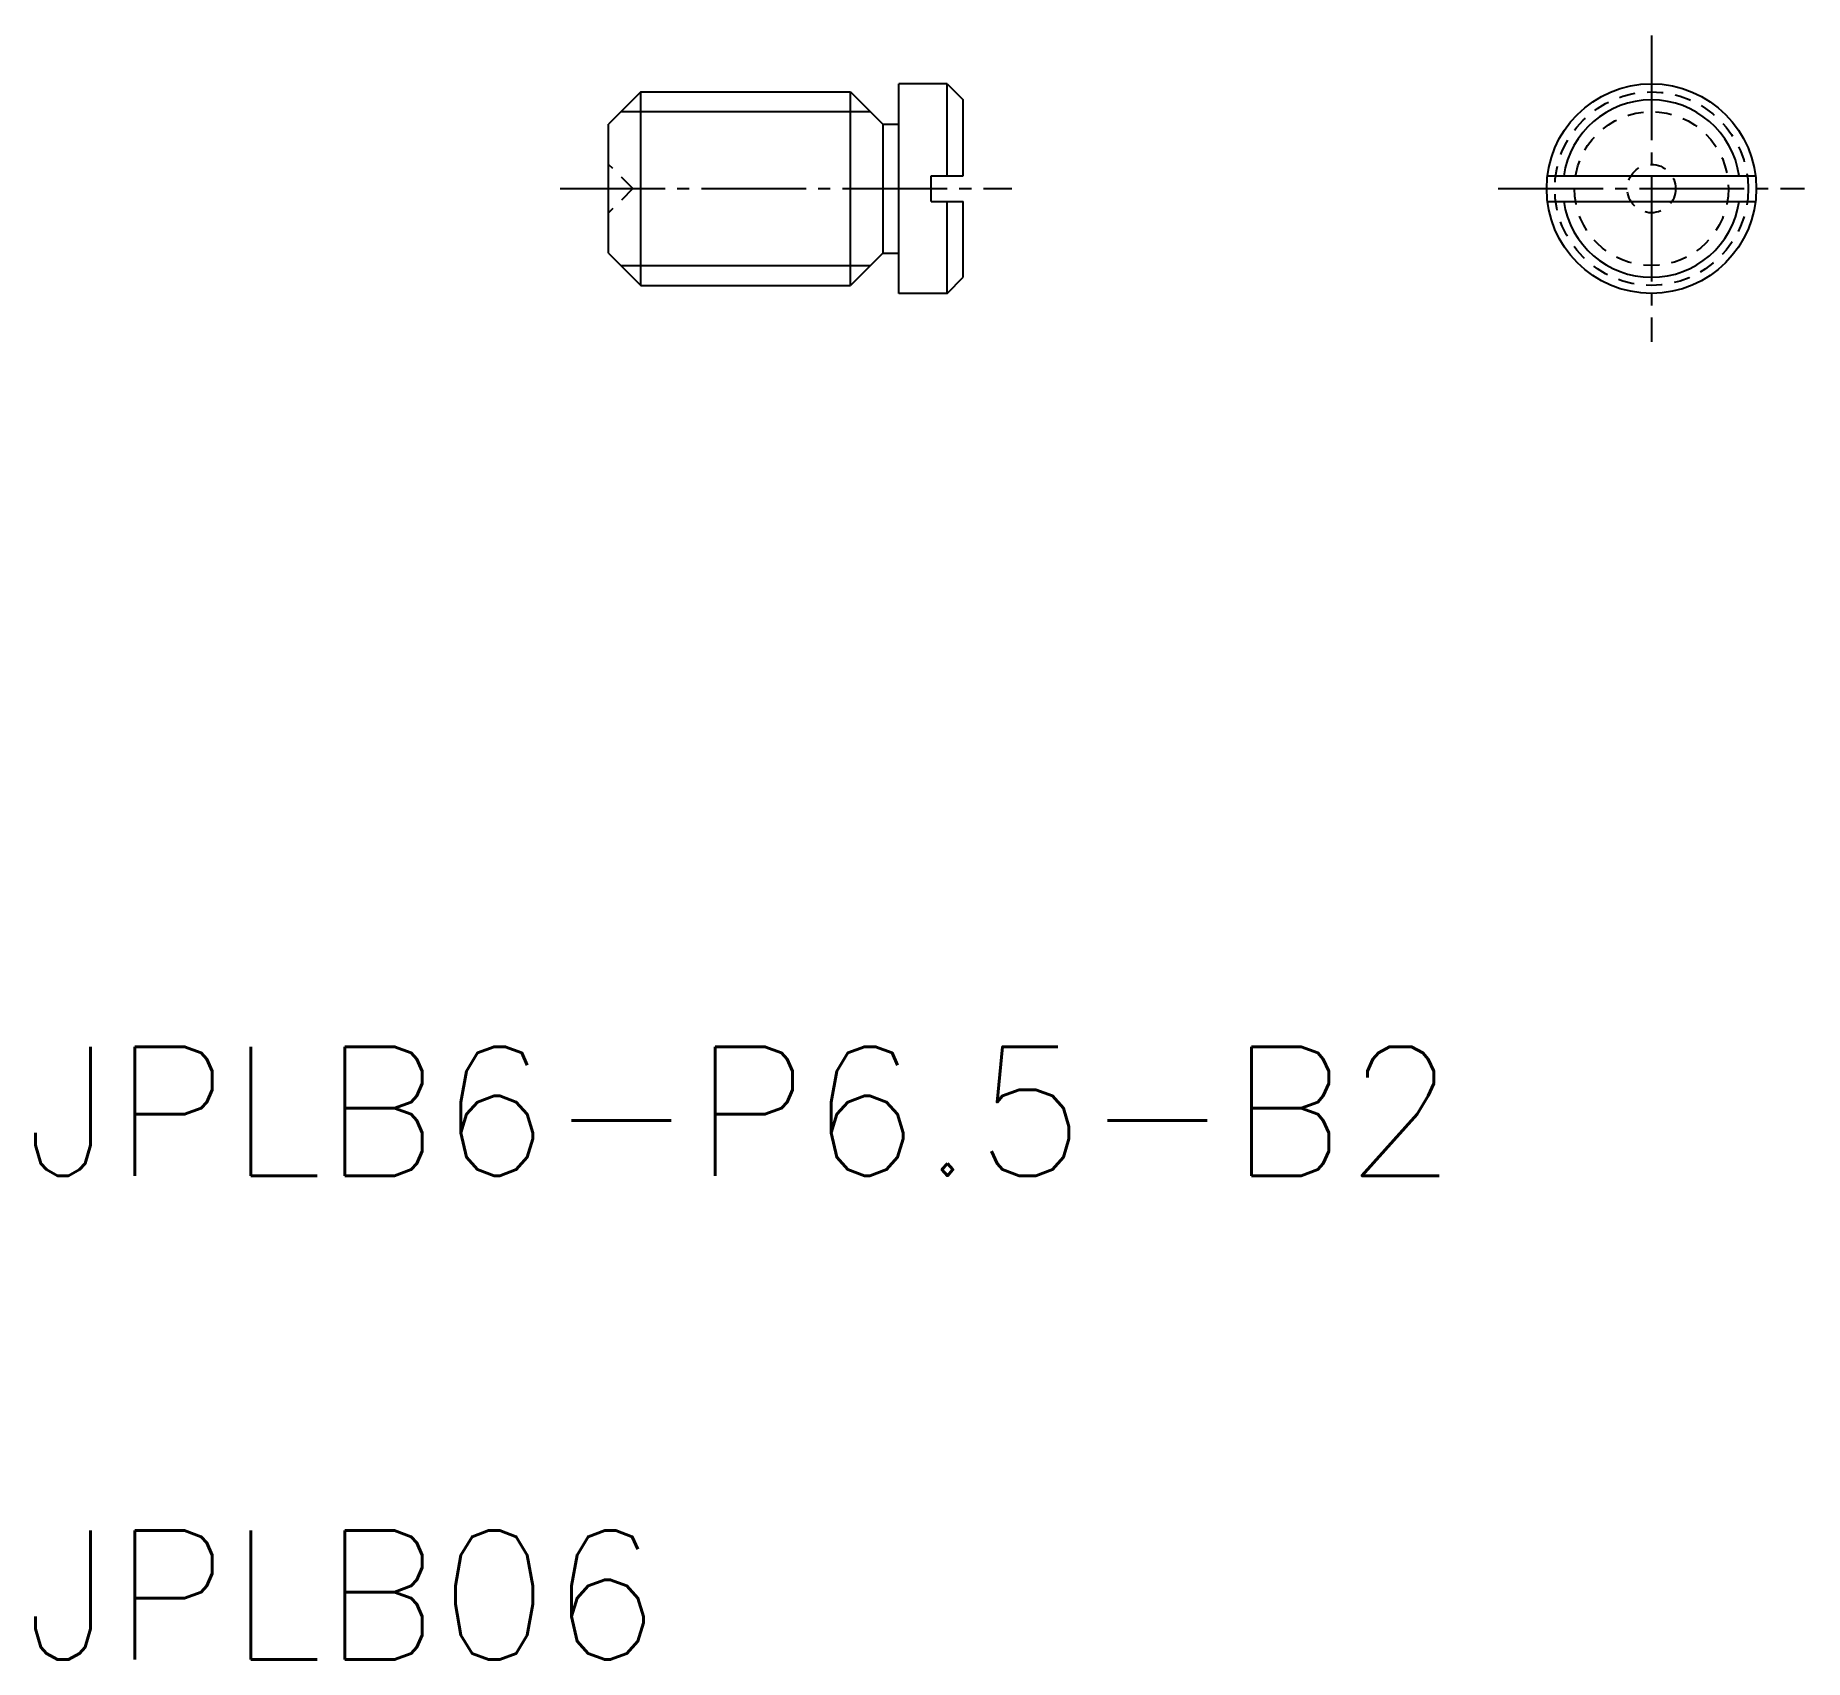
# Model space of a CAD drawing. Extents: x 112.5 to 167.4, y 48 to 98.3.
import ezdxf

# ---------------------------------------------------------------- set-up
doc = ezdxf.new("R2010")
doc.units = 0
doc.header["$LTSCALE"] = 0.25
doc.linetypes.add('CENTER', pattern=[17.5, 13, -1.5, 1.5, -1.5])
doc.linetypes.add('DASHED', pattern=[3.5, 2, -1.5])
doc.layers.get('0').update_dxf_attribs({"linetype": 'CONTINUOUS'})
doc.layers.add('CENTER', color=1, linetype='CENTER')
doc.styles.get("Standard").update_dxf_attribs({"font": 'txt.shx'})

msp = doc.modelspace()

# ---------------------------------------------------------------- linework, layer by layer
at = {"color": 7, "linetype": 'CONTINUOUS'}
for p, q in [((131.324, 96.596), (130.324, 95.596)), ((131.324, 90.596), (131.324, 96.596)), ((131.324, 96.596), (137.824, 96.596)), ((137.824, 96.596), (138.824, 95.596)), ((137.824, 90.596), (137.824, 96.596)), ((140.824, 96.846), (139.324, 96.846)), ((139.324, 90.346), (139.324, 96.846)), ((140.824, 93.996), (140.824, 96.846)), ((140.824, 96.846), (141.324, 96.346)), ((141.324, 93.996), (141.324, 96.346)), ((130.324, 91.596), (130.324, 95.596)), ((138.824, 95.596), (138.824, 91.596)), ((138.824, 95.596), (139.324, 95.596)), ((140.324, 93.996), (141.324, 93.996)), ((140.324, 93.196), (140.324, 93.996)), ((159.442, 93.996), (165.893, 93.996)), ((140.324, 93.196), (141.324, 93.196)), ((140.824, 90.346), (140.824, 93.196)), ((141.324, 90.846), (141.324, 93.196)), ((159.442, 93.196), (165.893, 93.196)), ((130.324, 91.596), (131.324, 90.596)), ((138.824, 91.596), (137.824, 90.596)), ((138.824, 91.596), (139.324, 91.596)), ((131.324, 90.596), (137.824, 90.596)), ((140.824, 90.346), (141.324, 90.846)), ((140.824, 90.346), (139.324, 90.346))]:
    msp.add_line(p, q, dxfattribs=at)
at = {"color": 3}
for p, q in [((130.711, 95.983), (138.438, 95.983)), ((130.711, 91.21), (138.438, 91.21))]:
    msp.add_line(p, q, dxfattribs=at)
at = {"color": 3, "linetype": 'DASHED'}
for q in [(130.324, 94.346), (130.324, 92.846)]:
    msp.add_line((131.074, 93.596), q, dxfattribs=at)
at = {"color": 7, "linetype": 'CONTINUOUS'}
msp.add_circle((162.667, 93.596), 3.25, dxfattribs=at)
at = {"color": 3, "linetype": 'DASHED'}
for radius in [3, 2.387, 0.75]:
    msp.add_circle((162.667, 93.596), radius, dxfattribs=at)
at = {"color": 7, "linetype": 'CONTINUOUS'}
for start, end in [(8.3636, 171.6364), (188.3636, 351.6364)]:
    msp.add_arc((162.667, 93.596), 2.75, start, end, dxfattribs=at)
at = {"layer": 'CENTER', "color": 1, "linetype": 'CENTER'}
for p, q in [((162.667, 98.346), (162.667, 88.846)), ((128.824, 93.596), (142.824, 93.596)), ((157.917, 93.596), (167.417, 93.596))]:
    msp.add_line(p, q, dxfattribs=at)

# ---------------------------------------------------------------- texts
for s, p in [('JPLB6-P6.5-B2', (112.201, 62.994)), ('JPLB06', (112.201, 47.994))]:
    msp.add_text(s, height=4).set_placement(p)

doc.saveas('drawing.dxf')
